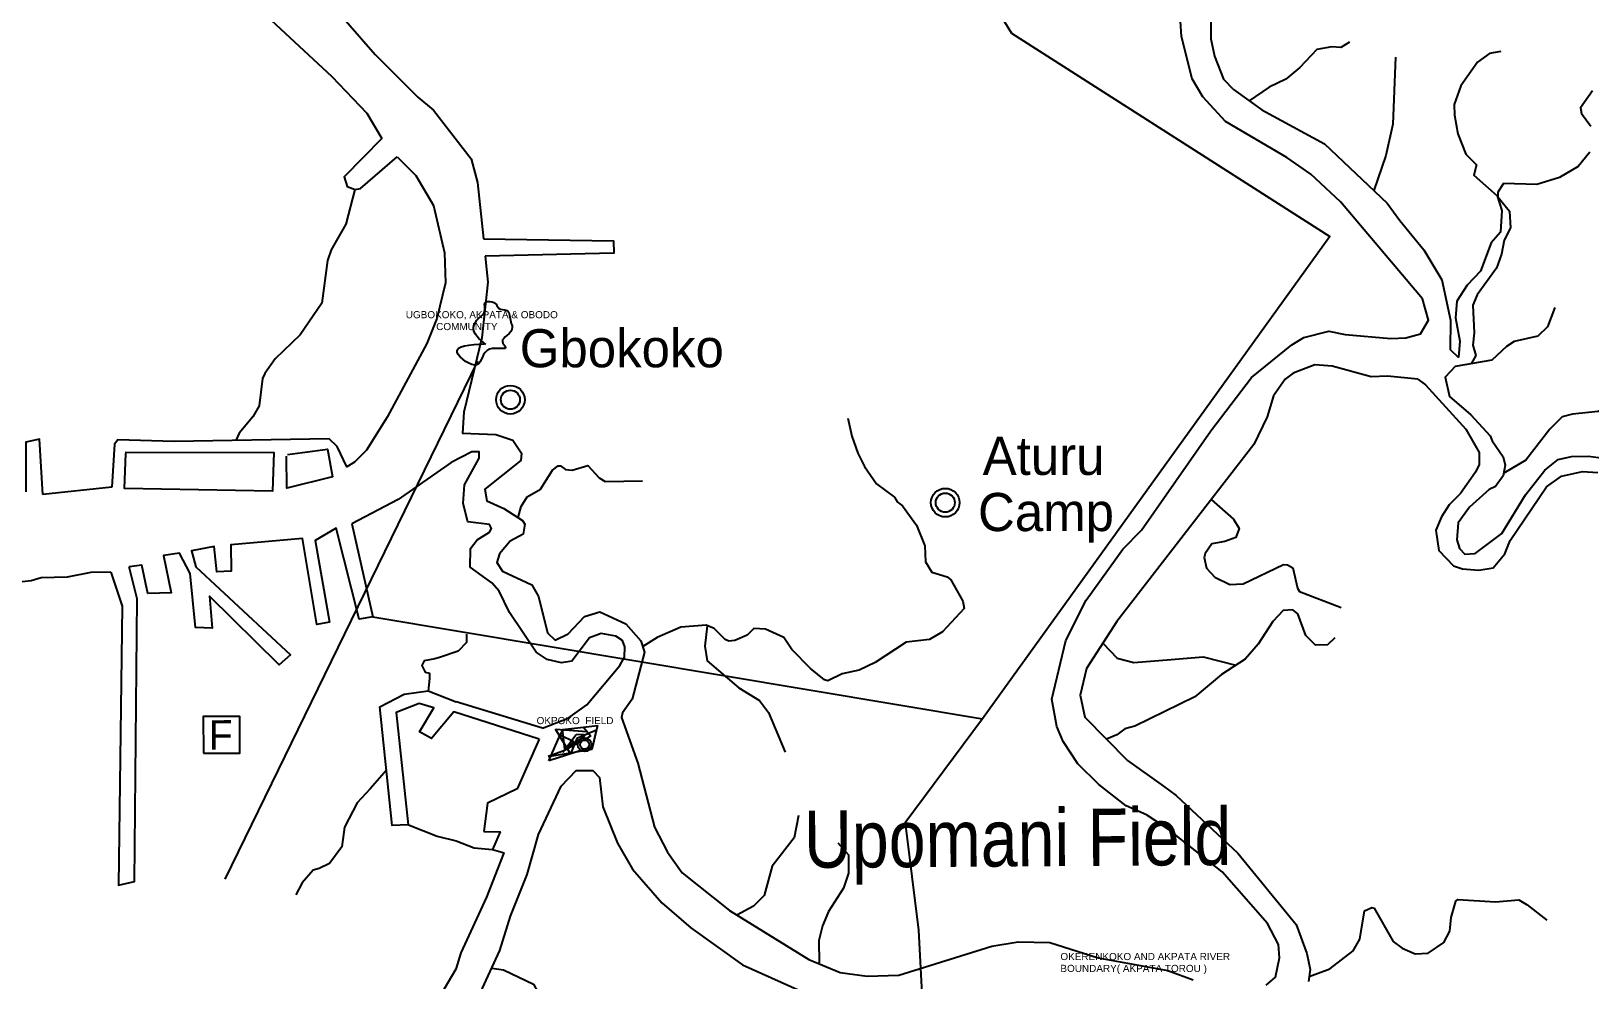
# Model space of a CAD drawing. Header units: metres. Extents: x 321186 to 621985, y 106829 to 204599.
# Drawn here: x 341099 to 349266, y 186147 to 191119 of the extents above; entities that cross this region are included whole.
import ezdxf
from ezdxf.enums import TextEntityAlignment as Align

# ---------------------------------------------------------------- set-up
doc = ezdxf.new("R2010")
doc.units = ezdxf.units.M
doc.header["$MEASUREMENT"] = 0
doc.layers.get('0').update_dxf_attribs({"linetype": 'CONTINUOUS'})
for name, color, linetype in [('11', 7, 'CONTINUOUS'), ('13', 7, 'CONTINUOUS'), ('17', 7, 'CONTINUOUS'), ('18', 7, 'CONTINUOUS'), ('62', 7, 'CONTINUOUS'), ('8', 7, 'CONTINUOUS'), ('RIG-LOC', 7, 'CONTINUOUS')]:
    doc.layers.add(name, color=color, linetype=linetype)
doc.styles.get("Standard").update_dxf_attribs({"font": 'txt', "height": 0.2})

# ---------------------------------------------------------------- blocks, each defined once
blk = doc.blocks.new('FLWSTN')
at = {"layer": '13', "color": 7, "linetype": 'Continuous'}
blk.add_lwpolyline([(-94.8, -97.3), (97.2, -95.2), (95.2, 96.8), (-96.8, 94.7), (-94.8, -97.3)], dxfattribs=at)
blk.add_text('F', height=153.6, rotation=0.61379, dxfattribs=at).set_placement((-4.1, 0), align=Align.MIDDLE)
blk = doc.blocks.new('TOWN')
at = {"layer": '11', "color": 7, "linetype": 'Continuous'}
for radius in [75, 50]:
    blk.add_circle((0, 0), radius, dxfattribs=at)
blk = doc.blocks.new('TOWNMR')
at = {"layer": '11', "color": 7, "linetype": 'Continuous'}
for radius in [75, 50]:
    blk.add_circle((1, 1), radius, dxfattribs=at)

msp = doc.modelspace()

# ---------------------------------------------------------------- linework, layer by layer
msp.add_spline([(343480.7, 189476.1), (343417.1, 189567.4), (343444.9, 189615), (343476.7, 189654.7), (343476.7, 189694.3), (343536.3, 189686.4), (343548.2, 189666.6), (343592, 189654.7), (343611.9, 189595.1), (343619.8, 189567.4), (343592, 189523.7), (343568.1, 189492), (343584, 189464.2), (343500.5, 189452.3), (343436.1, 189371.2), (343331.3, 189435.9), (343472.7, 189480.1)], degree=3)
at = {"layer": '17', "color": 151, "linetype": 'Continuous'}
msp.add_line((341520.5, 188728.8), (341158.9, 188690.3), dxfattribs=at)
msp.add_line((341520.5, 188728.8), (341158.9, 188690.3), dxfattribs=at)
for points in [[(341504.6, 192742.1), (341535, 192642.3), (341647.3, 192444.3), (341793.5, 192297.6), (341893.7, 192158.7), (342097.9, 191942.7), (342141, 191852.8), (342311.4, 191665), (342475.8, 191458.6), (342698.4, 191228.2), (342900.7, 190995.9), (343124.3, 190772.5), (343207.6, 190704.8), (343404, 190450.1), (343437.3, 190326.2), (343468.2, 190030.6)], [(341504.6, 192742.1), (341535, 192642.3), (341647.3, 192444.3), (341793.5, 192297.6), (341893.7, 192158.7), (342097.9, 191942.7), (342141, 191852.8), (342311.4, 191665), (342475.8, 191458.6), (342698.4, 191228.2), (342900.7, 190995.9), (343124.3, 190772.5), (343207.6, 190704.8), (343404, 190450.1), (343437.3, 190326.2), (343468.2, 190030.6)], [(341523, 192294.4), (341612.5, 192059), (341737.2, 191844.9), (341910.8, 191606.9), (342151.2, 191403.9), (342356.2, 191177.1), (342673.8, 190880.5), (342857, 190688.2), (342936.8, 190556.7)], [(341523, 192294.4), (341612.5, 192059), (341737.2, 191844.9), (341910.8, 191606.9), (342151.2, 191403.9), (342356.2, 191177.1), (342673.8, 190880.5), (342857, 190688.2), (342936.8, 190556.7)], [(347569.8, 186120.1), (347618.5, 186160.9), (347639.5, 186262.8), (347634.1, 186333.4), (347577.4, 186443), (347340.3, 186713), (347057.1, 186936.2), (346943.8, 187012.2), (346836.5, 187059), (346693.2, 187171.4), (346582.6, 187280.1), (346505.9, 187396.1), (346473, 187474.3), (346447.7, 187617.9), (346520.2, 187926.1), (346627.3, 188136.5), (346818.4, 188403.7), (346917, 188504.3), (347280.7, 189023.8), (347494.3, 189303.2), (347705.1, 189475.6), (347767, 189512.9), (347898.8, 189547), (347985, 189528.8), (348223.5, 189508), (348302.6, 189511.8), (348378.9, 189532.1), (348421.4, 189605.1), (348389.7, 189716.1), (347959, 190224.2), (347804.4, 190369.6), (347678.5, 190457.1), (347357.5, 190645.8), (347238.1, 190775.1), (347182.3, 190868.5), (347126.2, 191090.1), (347116.3, 191251.4)], [(347569.8, 186120.1), (347618.5, 186160.9), (347639.5, 186262.8), (347634.1, 186333.4), (347577.4, 186443), (347340.3, 186713), (347057.1, 186936.2), (346943.8, 187012.2), (346836.5, 187059), (346693.2, 187171.4), (346582.6, 187280.1), (346505.9, 187396.1), (346473, 187474.3), (346447.7, 187617.9), (346520.2, 187926.1), (346627.3, 188136.5), (346818.4, 188403.7), (346917, 188504.3), (347280.7, 189023.8), (347494.3, 189303.2), (347705.1, 189475.6), (347767, 189512.9), (347898.8, 189547), (347985, 189528.8), (348223.5, 189508), (348302.6, 189511.8), (348378.9, 189532.1), (348421.4, 189605.1), (348389.7, 189716.1), (347959, 190224.2), (347804.4, 190369.6), (347678.5, 190457.1), (347357.5, 190645.8), (347238.1, 190775.1), (347182.3, 190868.5), (347126.2, 191090.1), (347116.3, 191251.4)], [(347280, 191278.9), (347279.6, 191078.2), (347299.3, 190988.1), (347346.9, 190867), (347398.3, 190813.4), (347548.4, 190705.8), (347875.5, 190527.6), (348204.9, 190217.9), (348270.2, 190125.8), (348397, 189973.6), (348490.7, 189816.3), (348535.6, 189604.2), (348533.7, 189450.1), (348578.6, 189408.3)], [(347280, 191278.9), (347279.6, 191078.2), (347299.3, 190988.1), (347346.9, 190867), (347398.3, 190813.4), (347548.4, 190705.8), (347875.5, 190527.6), (348204.9, 190217.9), (348270.2, 190125.8), (348397, 189973.6), (348490.7, 189816.3), (348535.6, 189604.2), (348533.7, 189450.1), (348578.6, 189408.3)], [(343016.9, 190460.4), (343114.8, 190362.8), (343207.8, 190205.4), (343264.3, 189958), (343270.5, 189800.6), (343223.7, 189613.5), (343171.6, 189481.7), (342964.8, 189096.8), (342855.1, 188923), (342793.1, 188860.6), (342752.1, 188836.4), (342702.6, 188942.8), (342660.8, 188981.6), (341848.7, 188968.7), (341552.5, 188976.6), (341535.9, 188953.7), (341520.5, 188728.8)], [(343016.9, 190460.4), (343114.8, 190362.8), (343207.8, 190205.4), (343264.3, 189958), (343270.5, 189800.6), (343223.7, 189613.5), (343171.6, 189481.7), (342964.8, 189096.8), (342855.1, 188923), (342793.1, 188860.6), (342752.1, 188836.4), (342702.6, 188942.8), (342660.8, 188981.6), (341848.7, 188968.7), (341552.5, 188976.6), (341535.9, 188953.7), (341520.5, 188728.8)], [(343477.8, 189939.4), (343492, 189802.7), (343460.7, 189511.7), (343366.2, 189122.1), (343359.6, 189012.2), (343533, 189004.8), (343622.7, 188974.8), (343668.3, 188907.2), (343664.4, 188868.9), (343476.2, 188717.9), (343486.8, 188656.8), (343575.4, 188617.3), (343673.9, 188555.3), (343685.9, 188535.1), (343676.8, 188483.6), (343609.3, 188446.8), (343552.6, 188380.5), (343538.2, 188333.7), (343568.7, 188288.8), (343722.4, 188217.6), (343756.3, 188157.1), (343804.6, 187965.1), (343845, 187927.7), (343913.2, 187960.9), (343998, 188050.8), (344078.8, 188075.1), (344214.9, 188012.9), (344293.8, 187923.7), (344312.9, 187865.3), (344248.3, 187617.8), (344197.3, 187547.4), (344191.4, 187522.7), (344277.4, 187283.5), (344365.8, 186947.9), (344433.2, 186816.2), (344510.2, 186707.7), (344757.6, 186510.8), (345173.1, 186254.2), (345337.2, 186185.1), (345479.2, 186167), (345645.3, 186171.8), (346132.3, 186324.3), (346271.1, 186346.5), (346436.6, 186343), (346689.5, 186262.8), (347055.6, 186195.9), (347188.4, 186146.8)], [(343477.8, 189939.4), (343492, 189802.7), (343460.7, 189511.7), (343366.2, 189122.1), (343359.6, 189012.2), (343533, 189004.8), (343622.7, 188974.8), (343668.3, 188907.2), (343664.4, 188868.9), (343476.2, 188717.9), (343486.8, 188656.8), (343575.4, 188617.3), (343673.9, 188555.3), (343685.9, 188535.1), (343676.8, 188483.6), (343609.3, 188446.8), (343552.6, 188380.5), (343538.2, 188333.7), (343568.7, 188288.8), (343722.4, 188217.6), (343756.3, 188157.1), (343804.6, 187965.1), (343845, 187927.7), (343913.2, 187960.9), (343998, 188050.8), (344078.8, 188075.1), (344214.9, 188012.9), (344293.8, 187923.7), (344312.9, 187865.3), (344248.3, 187617.8), (344197.3, 187547.4), (344191.4, 187522.7), (344277.4, 187283.5), (344365.8, 186947.9), (344433.2, 186816.2), (344510.2, 186707.7), (344757.6, 186510.8), (345173.1, 186254.2), (345337.2, 186185.1), (345479.2, 186167), (345645.3, 186171.8), (346132.3, 186324.3), (346271.1, 186346.5), (346436.6, 186343), (346689.5, 186262.8), (347055.6, 186195.9), (347188.4, 186146.8)], [(348364.7, 189295.1), (348205.5, 189311.1), (348120, 189307.4), (347915.6, 189363.2), (347825.7, 189371), (347712.2, 189327), (347669.3, 189295.3), (347609.2, 189207.9), (347575.2, 189097.9), (347505.2, 188953.5), (346787.4, 188024.6), (346628.6, 187779.2), (346595, 187639.7), (346619.9, 187523.2), (346842.8, 187296.4), (347032.3, 187162.1), (347098.4, 187114), (347422.5, 186810.9), (347728.3, 186437.1), (347784.2, 186284.8), (347801.4, 186202.1), (347792.2, 186138.5)], [(348364.7, 189295.1), (348205.5, 189311.1), (348120, 189307.4), (347915.6, 189363.2), (347825.7, 189371), (347712.2, 189327), (347669.3, 189295.3), (347609.2, 189207.9), (347575.2, 189097.9), (347505.2, 188953.5), (346787.4, 188024.6), (346628.6, 187779.2), (346595, 187639.7), (346619.9, 187523.2), (346842.8, 187296.4), (347032.3, 187162.1), (347098.4, 187114), (347422.5, 186810.9), (347728.3, 186437.1), (347784.2, 186284.8), (347801.4, 186202.1), (347792.2, 186138.5)], [(343778.1, 187467.1), (343912.2, 187519.3), (344010, 187588.1), (344182.6, 187794.7), (344207.1, 187838.2), (344209.7, 187892.9), (344197.4, 187925.3), (344162.7, 187948.9), (344085.9, 187961.7), (344024.9, 187940.5), (343931.7, 187816.9), (343877.2, 187808.2), (343802.2, 187826.5), (343745.2, 187864.9), (343605.2, 188072.6), (343550.3, 188184.5), (343512.8, 188227.3), (343399.9, 188310.2), (343400, 188407.5), (343434.9, 188453.8), (343500.8, 188494.1), (343510.3, 188512.4), (343500.3, 188534), (343386.3, 188547), (343362.5, 188643.6), (343369.2, 188742.2), (343446.4, 188881.9), (343446.3, 188914.5), (343408.1, 188914.7), (343299.4, 188857.6), (343022.6, 188665.1), (342778.6, 188536.4)], [(343778.1, 187467.1), (343912.2, 187519.3), (344010, 187588.1), (344182.6, 187794.7), (344207.1, 187838.2), (344209.7, 187892.9), (344197.4, 187925.3), (344162.7, 187948.9), (344085.9, 187961.7), (344024.9, 187940.5), (343931.7, 187816.9), (343877.2, 187808.2), (343802.2, 187826.5), (343745.2, 187864.9), (343605.2, 188072.6), (343550.3, 188184.5), (343512.8, 188227.3), (343399.9, 188310.2), (343400, 188407.5), (343434.9, 188453.8), (343500.8, 188494.1), (343510.3, 188512.4), (343500.3, 188534), (343386.3, 188547), (343362.5, 188643.6), (343369.2, 188742.2), (343446.4, 188881.9), (343446.3, 188914.5), (343408.1, 188914.7), (343299.4, 188857.6), (343022.6, 188665.1), (342778.6, 188536.4)], [(341516.4, 188283.2), (341412, 188281.2), (341287.1, 188256.7), (341150.4, 188253.5), (341098.5, 188238.7), (340817.4, 188206.7), (340720.7, 188206.2), (340506.6, 188226.5), (340266.7, 188271.7)], [(341516.4, 188283.2), (341412, 188281.2), (341287.1, 188256.7), (341150.4, 188253.5), (341098.5, 188238.7), (340817.4, 188206.7), (340720.7, 188206.2), (340506.6, 188226.5), (340266.7, 188271.7)], [(343342, 185838.6), (343554.6, 186301.1), (343610.7, 186481.9), (343698.6, 186699.6), (343756.7, 186909.2), (343876.3, 187162.3), (343954.8, 187245.1), (344042, 187245.3), (344077.2, 187207.3), (344094.9, 187054.5), (344170.9, 186864), (344249.6, 186726.9), (344403, 186551.6), (344554.8, 186420.8), (344826.1, 186226.6), (345180.4, 186067.9)], [(343342, 185838.6), (343554.6, 186301.1), (343610.7, 186481.9), (343698.6, 186699.6), (343756.7, 186909.2), (343876.3, 187162.3), (343954.8, 187245.1), (344042, 187245.3), (344077.2, 187207.3), (344094.9, 187054.5), (344170.9, 186864), (344249.6, 186726.9), (344403, 186551.6), (344554.8, 186420.8), (344826.1, 186226.6), (345180.4, 186067.9)], [(343576.3, 186813.6), (343485.3, 186581.5), (343349.5, 186289), (343323.2, 186203.9), (343145.5, 185900.5)], [(343576.3, 186813.6), (343485.3, 186581.5), (343349.5, 186289), (343323.2, 186203.9), (343145.5, 185900.5)]]:
    msp.add_lwpolyline(points, dxfattribs=at)
at = {"layer": '18', "color": 143, "linetype": 'Continuous'}
for p, q in [((343778.1, 187467.1), (343326.4, 187604.7)), ((343778.1, 187467.1), (343326.4, 187604.7)), ((343516.8, 186830.2), (343577, 186813.4)), ((343516.8, 186830.2), (343577, 186813.4))]:
    msp.add_line(p, q, dxfattribs=at)
for points in [[(348007.3, 191061.5), (347961, 191033.6), (347914.9, 191037.3), (347835.1, 191022.4), (347747.5, 190928.1), (347674.1, 190867.7), (347586.6, 190825.2), (347481.7, 190753.6)], [(348007.3, 191061.5), (347961, 191033.6), (347914.9, 191037.3), (347835.1, 191022.4), (347747.5, 190928.1), (347674.1, 190867.7), (347586.6, 190825.2), (347481.7, 190753.6)], [(348247.2, 190982.8), (348234.1, 190630.9), (348198.2, 190466.5), (348134.9, 190283.7)], [(348247.2, 190982.8), (348234.1, 190630.9), (348198.2, 190466.5), (348134.9, 190283.7)], [(348800.3, 191012.6), (348741.1, 191001.5), (348678.2, 190956.9), (348590.6, 190832.7), (348556, 190733.6), (348557.7, 190678.4), (348575, 190580.9), (348617.4, 190473.7), (348671.8, 190417.6), (348658.3, 190365), (348780.1, 190255.2), (348805.3, 190178.4), (348799.1, 190066.3), (348749.5, 190009.2), (348692.7, 189860.8), (348622.9, 189788), (348569.5, 189703.2), (348562, 189616.6), (348585.6, 189494.3), (348578.6, 189408.3)], [(348800.3, 191012.6), (348741.1, 191001.5), (348678.2, 190956.9), (348590.6, 190832.7), (348556, 190733.6), (348557.7, 190678.4), (348575, 190580.9), (348617.4, 190473.7), (348671.8, 190417.6), (348658.3, 190365), (348780.1, 190255.2), (348805.3, 190178.4), (348799.1, 190066.3), (348749.5, 190009.2), (348692.7, 189860.8), (348622.9, 189788), (348569.5, 189703.2), (348562, 189616.6), (348585.6, 189494.3), (348578.6, 189408.3)], [(349280.8, 190806.1), (349217.5, 190717.3), (349222.7, 190686.9), (349272.3, 190620.5)], [(349280.8, 190806.1), (349217.5, 190717.3), (349222.7, 190686.9), (349272.3, 190620.5)], [(342936.8, 190556.7), (342738.9, 190354.7), (342754.4, 190305.1), (342796, 190288.3), (342824.2, 190293.6), (343016.9, 190460.4)], [(342936.8, 190556.7), (342738.9, 190354.7), (342754.4, 190305.1), (342796, 190288.3), (342824.2, 190293.6), (343016.9, 190460.4)], [(349266.5, 190484.1), (349204.9, 190409.5), (349107.2, 190351.2), (348989.5, 190315.1), (348814.8, 190320.9), (348784.9, 190275.8), (348784.2, 190251), (348844.6, 190175.3), (348851.2, 190089), (348818, 190024.1), (348802.9, 189950.8), (348777, 189876.5), (348675.9, 189736.6), (348653.4, 189682.2), (348659.9, 189538.5), (348653.3, 189474), (348668.5, 189418.9), (348643.8, 189375.8)], [(349266.5, 190484.1), (349204.9, 190409.5), (349107.2, 190351.2), (348989.5, 190315.1), (348814.8, 190320.9), (348784.9, 190275.8), (348784.2, 190251), (348844.6, 190175.3), (348851.2, 190089), (348818, 190024.1), (348802.9, 189950.8), (348777, 189876.5), (348675.9, 189736.6), (348653.4, 189682.2), (348659.9, 189538.5), (348653.3, 189474), (348668.5, 189418.9), (348643.8, 189375.8)], [(342795.4, 190288.5), (342747.3, 190108), (342670.6, 189973.1), (342652.1, 189916.5), (342622.2, 189693.6), (342507.7, 189527.9), (342377.4, 189401.8), (342322.4, 189325.1), (342311.7, 189299), (342293.5, 189155.9), (342260.6, 189098.2), (342189.1, 189012.2), (342170.4, 188973.8)], [(342795.4, 190288.5), (342747.3, 190108), (342670.6, 189973.1), (342652.1, 189916.5), (342622.2, 189693.6), (342507.7, 189527.9), (342377.4, 189401.8), (342322.4, 189325.1), (342311.7, 189299), (342293.5, 189155.9), (342260.6, 189098.2), (342189.1, 189012.2), (342170.4, 188973.8)], [(343468.2, 190030.6), (344150, 190019.9), (344152.6, 189955.2), (343477.8, 189939.4)], [(343468.2, 190030.6), (344150, 190019.9), (344152.6, 189955.2), (343477.8, 189939.4)], [(349975, 190018.7), (349846.9, 189908.1), (349694.5, 189747.9), (349651.6, 189604.5), (349598.9, 189544.1), (349492, 189479.8), (349461.1, 189429.9), (349460.1, 189398.7), (349480.8, 189352.2), (349497.9, 189333.1), (349506.5, 189289.5), (349497.5, 189243.5), (349438.7, 189188.9), (349309.2, 189126.4), (349176.2, 189111.4), (349122, 189097.6), (349056.1, 189032.3), (348931.8, 188870.3), (348815.1, 188802.9)], [(349975, 190018.7), (349846.9, 189908.1), (349694.5, 189747.9), (349651.6, 189604.5), (349598.9, 189544.1), (349492, 189479.8), (349461.1, 189429.9), (349460.1, 189398.7), (349480.8, 189352.2), (349497.9, 189333.1), (349506.5, 189289.5), (349497.5, 189243.5), (349438.7, 189188.9), (349309.2, 189126.4), (349176.2, 189111.4), (349122, 189097.6), (349056.1, 189032.3), (348931.8, 188870.3), (348815.1, 188802.9)], [(349082.8, 189670.6), (349043.8, 189569.6), (348994.1, 189521), (348869.3, 189492.4), (348829.4, 189466), (348753, 189393.9), (348561.4, 189362.2), (348507.5, 189306.1), (348531.6, 189204.9), (348642.1, 189108.8), (348744.7, 188999), (348754.5, 188971.6), (348811.4, 188887.6), (348822.1, 188843.8), (348812.6, 188788.2), (348772.3, 188733.2), (348738.1, 188716.4), (348635.6, 188623.7), (348577, 188541.9), (348569.4, 188453.4), (348584.1, 188407.8), (348611.9, 188378.1), (348666, 188382.1), (348806.1, 188486.5), (348929.1, 188688.7), (349030, 188817.7), (349100.7, 188875), (349170.2, 188890.4), (349259.5, 188891.9), (349338.2, 188880.9)], [(349082.8, 189670.6), (349043.8, 189569.6), (348994.1, 189521), (348869.3, 189492.4), (348829.4, 189466), (348753, 189393.9), (348561.4, 189362.2), (348507.5, 189306.1), (348531.6, 189204.9), (348642.1, 189108.8), (348744.7, 188999), (348754.5, 188971.6), (348811.4, 188887.6), (348822.1, 188843.8), (348812.6, 188788.2), (348772.3, 188733.2), (348738.1, 188716.4), (348635.6, 188623.7), (348577, 188541.9), (348569.4, 188453.4), (348584.1, 188407.8), (348611.9, 188378.1), (348666, 188382.1), (348806.1, 188486.5), (348929.1, 188688.7), (349030, 188817.7), (349100.7, 188875), (349170.2, 188890.4), (349259.5, 188891.9), (349338.2, 188880.9)], [(348364.7, 189295.1), (348404.8, 189265.2), (348617.4, 189032.3), (348685.9, 188911.4), (348687.1, 188847.6), (348667.8, 188807.3), (348588.1, 188696.7), (348529.3, 188636.4), (348489.3, 188573.4), (348458.6, 188503.9), (348475.9, 188397.7), (348552.4, 188317.2), (348598.6, 188301.2), (348684.1, 188295.1), (348759, 188306.2), (348821.1, 188379.9), (348848.4, 188450.3), (349039.5, 188731.4), (349118.3, 188786.2), (349227.8, 188812.1), (349307.5, 188805.4)], [(348364.7, 189295.1), (348404.8, 189265.2), (348617.4, 189032.3), (348685.9, 188911.4), (348687.1, 188847.6), (348667.8, 188807.3), (348588.1, 188696.7), (348529.3, 188636.4), (348489.3, 188573.4), (348458.6, 188503.9), (348475.9, 188397.7), (348552.4, 188317.2), (348598.6, 188301.2), (348684.1, 188295.1), (348759, 188306.2), (348821.1, 188379.9), (348848.4, 188450.3), (349039.5, 188731.4), (349118.3, 188786.2), (349227.8, 188812.1), (349307.5, 188805.4)], [(345377.8, 189090.6), (345398.8, 188996.5), (345430.9, 188907), (345466.3, 188837.2), (345528.1, 188746.6), (345621.9, 188677.3), (345637.4, 188651.5), (345665.1, 188630.7), (345737.2, 188530.8), (345782.1, 188422.2), (345785.9, 188338.1), (345818.1, 188283.5), (345899.1, 188259.8), (345918.1, 188243.3), (345981.2, 188131.9), (345987.6, 188092.8), (345874.5, 187971.9), (345805.8, 187931.7), (345683.3, 187916.8), (345520.5, 187809.6), (345437.9, 187770.6), (345349.1, 187750.6), (345273.9, 187714.1), (345256.5, 187719.7), (345183.3, 187778.7), (345085.5, 187878.9), (345042.3, 187940.6), (344947, 187984.9), (344886.2, 187989.2), (344851.1, 187953.4), (344785.5, 187925.4), (344755.4, 187922.5), (344735, 187930.5), (344677.3, 187988.3), (344635.3, 188005.7), (344502.8, 187995.4), (344379.8, 187941.6), (344303.4, 187894.4)], [(345377.8, 189090.6), (345398.8, 188996.5), (345430.9, 188907), (345466.3, 188837.2), (345528.1, 188746.6), (345621.9, 188677.3), (345637.4, 188651.5), (345665.1, 188630.7), (345737.2, 188530.8), (345782.1, 188422.2), (345785.9, 188338.1), (345818.1, 188283.5), (345899.1, 188259.8), (345918.1, 188243.3), (345981.2, 188131.9), (345987.6, 188092.8), (345874.5, 187971.9), (345805.8, 187931.7), (345683.3, 187916.8), (345520.5, 187809.6), (345437.9, 187770.6), (345349.1, 187750.6), (345273.9, 187714.1), (345256.5, 187719.7), (345183.3, 187778.7), (345085.5, 187878.9), (345042.3, 187940.6), (344947, 187984.9), (344886.2, 187989.2), (344851.1, 187953.4), (344785.5, 187925.4), (344755.4, 187922.5), (344735, 187930.5), (344677.3, 187988.3), (344635.3, 188005.7), (344502.8, 187995.4), (344379.8, 187941.6), (344303.4, 187894.4)], [(341158.9, 188690.3), (341142.2, 188980.1), (341070.2, 188964.4), (341071.3, 188704.8)], [(341158.9, 188690.3), (341142.2, 188980.1), (341070.2, 188964.4), (341071.3, 188704.8)], [(342441.4, 188899.9), (342651.8, 188928.2), (342678.1, 188782.9), (342438.4, 188723.8), (342437.2, 188892.2)], [(342441.4, 188899.9), (342651.8, 188928.2), (342678.1, 188782.9), (342438.4, 188723.8), (342437.2, 188892.2)], [(341590.6, 188913.1), (342369.7, 188910.9), (342362.7, 188708), (341587.7, 188721.7), (341594.8, 188905.5)], [(341590.6, 188913.1), (342369.7, 188910.9), (342362.7, 188708), (341587.7, 188721.7), (341594.8, 188905.5)], [(343650.6, 188570), (343666.9, 188628.3), (343697.6, 188678.8), (343768.5, 188719), (343829.7, 188818.8), (343859.5, 188841.2), (343872.8, 188840.4), (343897.9, 188822.1), (343933.4, 188817.4), (344015, 188842.8), (344074.6, 188778.9), (344106.4, 188758), (344303, 188761.9)], [(343650.6, 188570), (343666.9, 188628.3), (343697.6, 188678.8), (343768.5, 188719), (343829.7, 188818.8), (343859.5, 188841.2), (343872.8, 188840.4), (343897.9, 188822.1), (343933.4, 188817.4), (344015, 188842.8), (344074.6, 188778.9), (344106.4, 188758), (344303, 188761.9)], [(347282.4, 188665.2), (347398.3, 188561.1), (347428.9, 188512.3), (347412.1, 188465.3), (347354.5, 188443.8), (347285.6, 188432.1), (347251.3, 188381.9), (347246.2, 188360.2), (347257.1, 188304.7), (347300.5, 188256.8), (347379.7, 188218.6), (347449.3, 188221.8), (347661.2, 188323.6), (347682.4, 188322.9), (347710.4, 188306.5), (347733.9, 188200), (347744.4, 188181.6), (347963.9, 188098.2)], [(347282.4, 188665.2), (347398.3, 188561.1), (347428.9, 188512.3), (347412.1, 188465.3), (347354.5, 188443.8), (347285.6, 188432.1), (347251.3, 188381.9), (347246.2, 188360.2), (347257.1, 188304.7), (347300.5, 188256.8), (347379.7, 188218.6), (347449.3, 188221.8), (347661.2, 188323.6), (347682.4, 188322.9), (347710.4, 188306.5), (347733.9, 188200), (347744.4, 188181.6), (347963.9, 188098.2)], [(342778.6, 188536.4), (342889.5, 188049.5), (342818, 188037.5), (342696.8, 188515.1), (342587.7, 188449.3), (342662.3, 188021.1), (342595, 188009.1), (342520.3, 188460.3), (342145.7, 188427.1), (342146.6, 188289.3), (342070.8, 188284.9), (342057.3, 188418.8), (341939.5, 188395), (341961.2, 188311), (342457.1, 187851.3), (342398.5, 187797.3), (342033.8, 188158.4), (342047.6, 187990), (341959.2, 187993.3), (341931.9, 188276.3), (341876.4, 188383.1), (341792.3, 188371), (341831.5, 188176.1), (341709.4, 188171.4), (341678.9, 188320.5), (341611.6, 188312.4)], [(342778.6, 188536.4), (342889.5, 188049.5), (342818, 188037.5), (342696.8, 188515.1), (342587.7, 188449.3), (342662.3, 188021.1), (342595, 188009.1), (342520.3, 188460.3), (342145.7, 188427.1), (342146.6, 188289.3), (342070.8, 188284.9), (342057.3, 188418.8), (341939.5, 188395), (341961.2, 188311), (342457.1, 187851.3), (342398.5, 187797.3), (342033.8, 188158.4), (342047.6, 187990), (341959.2, 187993.3), (341931.9, 188276.3), (341876.4, 188383.1), (341792.3, 188371), (341831.5, 188176.1), (341709.4, 188171.4), (341678.9, 188320.5), (341611.6, 188312.4)], [(341516.4, 188283.2), (341575.1, 188105.4), (341555.8, 186643.2), (341639.9, 186662.9), (341654.9, 188144.2), (341611.6, 188312.4)], [(341516.4, 188283.2), (341575.1, 188105.4), (341555.8, 186643.2), (341639.9, 186662.9), (341654.9, 188144.2), (341611.6, 188312.4)], [(347930.9, 187940.2), (347891.6, 187903.8), (347829.1, 187900.7), (347778.9, 187952.6), (347736.2, 188065.2), (347709.5, 188086.2), (347659.1, 188082.6), (347605.1, 188026.1), (347527.9, 187906.6), (347460.4, 187828.7), (347335.7, 187747.2), (347196.3, 187629.8), (346881.3, 187477.1), (346830.5, 187462.2), (346787.3, 187432), (346733.2, 187407.9)], [(347930.9, 187940.2), (347891.6, 187903.8), (347829.1, 187900.7), (347778.9, 187952.6), (347736.2, 188065.2), (347709.5, 188086.2), (347659.1, 188082.6), (347605.1, 188026.1), (347527.9, 187906.6), (347460.4, 187828.7), (347335.7, 187747.2), (347196.3, 187629.8), (346881.3, 187477.1), (346830.5, 187462.2), (346787.3, 187432), (346733.2, 187407.9)], [(343380.4, 187958.1), (343380.7, 187914.5), (343336.5, 187870.5), (343244.1, 187838.7), (343213.3, 187829.2), (343158.6, 187819.4), (343145, 187794.4), (343162.4, 187760.2), (343186.4, 187754.2), (343186.6, 187726.1), (343179.8, 187660.6)], [(343380.4, 187958.1), (343380.7, 187914.5), (343336.5, 187870.5), (343244.1, 187838.7), (343213.3, 187829.2), (343158.6, 187819.4), (343145, 187794.4), (343162.4, 187760.2), (343186.4, 187754.2), (343186.6, 187726.1), (343179.8, 187660.6)], [(344641.8, 188003), (344628.3, 187896.3), (344640.4, 187819.1), (344806.6, 187677.1), (344915, 187611.1), (344961.8, 187548.2), (345048.9, 187340.4)], [(344641.8, 188003), (344628.3, 187896.3), (344640.4, 187819.1), (344806.6, 187677.1), (344915, 187611.1), (344961.8, 187548.2), (345048.9, 187340.4)], [(346713.8, 187910.9), (346789.1, 187832.8), (346876.3, 187810.8), (347072.8, 187825.7), (347239.4, 187840.5), (347411.6, 187796.8)], [(346713.8, 187910.9), (346789.1, 187832.8), (346876.3, 187810.8), (347072.8, 187825.7), (347239.4, 187840.5), (347411.6, 187796.8)], [(343074, 186959.9), (342989.8, 186955.5), (342926.5, 187578.9), (343052.4, 187644.9), (343178.6, 187661.1), (343326.4, 187604.7)], [(343074, 186959.9), (342989.8, 186955.5), (342926.5, 187578.9), (343052.4, 187644.9), (343178.6, 187661.1), (343326.4, 187604.7)], [(343761.5, 187408.7), (343314.1, 187551), (343197.2, 187412.4), (343133.8, 187446.4), (343208.7, 187573.2), (343132.7, 187595.7), (343010.9, 187548.9), (343074, 186959.9), (343076.1, 186959.3)], [(343761.5, 187408.7), (343314.1, 187551), (343197.2, 187412.4), (343133.8, 187446.4), (343208.7, 187573.2), (343132.7, 187595.7), (343010.9, 187548.9), (343074, 186959.9), (343076.1, 186959.3)], [(343761.5, 187408.7), (343645.4, 187147.6), (343490.1, 187073.8), (343470.1, 186924.4)], [(343761.5, 187408.7), (343645.4, 187147.6), (343490.1, 187073.8), (343470.1, 186924.4)], [(342960.3, 187245.4), (342875.4, 187147.9), (342807.4, 187075.8), (342739.7, 186947.5), (342726.7, 186844.5), (342662.2, 186756.8), (342607.5, 186731.5), (342576.7, 186721.9), (342518.9, 186656.1), (342485, 186593.5)], [(342960.3, 187245.4), (342875.4, 187147.9), (342807.4, 187075.8), (342739.7, 186947.5), (342726.7, 186844.5), (342662.2, 186756.8), (342607.5, 186731.5), (342576.7, 186721.9), (342518.9, 186656.1), (342485, 186593.5)], [(343076.1, 186959.3), (343226.9, 186901), (343326.4, 186876.7), (343419.3, 186840), (343516.8, 186830.2)], [(343076.1, 186959.3), (343226.9, 186901), (343326.4, 186876.7), (343419.3, 186840), (343516.8, 186830.2)], [(345119.4, 187008.4), (345097.4, 186892.2), (344981.2, 186743.1), (344940.4, 186589.3), (344883.7, 186533.7), (344796.8, 186486.6)], [(345119.4, 187008.4), (345097.4, 186892.2), (344981.2, 186743.1), (344940.4, 186589.3), (344883.7, 186533.7), (344796.8, 186486.6)], [(343470.1, 186924.4), (343556.5, 186922.4), (343516.8, 186830.2)], [(343470.1, 186924.4), (343556.5, 186922.4), (343516.8, 186830.2)], [(345325, 186864.9), (345381.5, 186802), (345382.2, 186707.3), (345354.7, 186628.4), (345276.4, 186505.3), (345244.6, 186429.6), (345226.9, 186354), (345227.2, 186235.7)], [(345325, 186864.9), (345381.5, 186802), (345382.2, 186707.3), (345354.7, 186628.4), (345276.4, 186505.3), (345244.6, 186429.6), (345226.9, 186354), (345227.2, 186235.7)], [(347796.1, 186165.6), (347903.8, 186205.8), (348025.7, 186298.9), (348060.3, 186361), (348085.6, 186508.8), (348123.7, 186526.1), (348136.1, 186523.4), (348235.4, 186347.5), (348283.8, 186313.8), (348351.6, 186283.1), (348419.5, 186287.9), (348501.1, 186342.4), (348533.2, 186402.1), (348539.2, 186474.9), (348563.7, 186559.3), (348574.6, 186569.3), (348772.1, 186556.2), (348894.2, 186566.4), (348938.4, 186540.7), (349041.1, 186460)], [(347796.1, 186165.6), (347903.8, 186205.8), (348025.7, 186298.9), (348060.3, 186361), (348085.6, 186508.8), (348123.7, 186526.1), (348136.1, 186523.4), (348235.4, 186347.5), (348283.8, 186313.8), (348351.6, 186283.1), (348419.5, 186287.9), (348501.1, 186342.4), (348533.2, 186402.1), (348539.2, 186474.9), (348563.7, 186559.3), (348574.6, 186569.3), (348772.1, 186556.2), (348894.2, 186566.4), (348938.4, 186540.7), (349041.1, 186460)], [(343512.3, 186209), (343573.2, 186199.4), (343730.7, 186125.2), (343754.5, 186083.7), (343807.4, 186054.2), (343859.6, 186063.1)], [(343512.3, 186209), (343573.2, 186199.4), (343730.7, 186125.2), (343754.5, 186083.7), (343807.4, 186054.2), (343859.6, 186063.1)]]:
    msp.add_lwpolyline(points, dxfattribs=at)
at = {"layer": '8', "color": 1, "linetype": 'Continuous'}
msp.add_line((342889.5, 188049.5), (346083.8, 187515.9), dxfattribs=at)
msp.add_line((342889.5, 188049.5), (346083.8, 187515.9), dxfattribs=at)
msp.add_lwpolyline([(344713.7, 193570.9), (346235.9, 191107.5), (347903.3, 190042.9), (346083.8, 187515.9), (345678.2, 186970), (345748.5, 186407.3), (345863.1, 184222.6), (346130.9, 183706.9)], dxfattribs=at)
msp.add_lwpolyline([(344713.7, 193570.9), (346235.9, 191107.5), (347903.3, 190042.9), (346083.8, 187515.9), (345678.2, 186970), (345748.5, 186407.3), (345863.1, 184222.6), (346130.9, 183706.9)], dxfattribs=at)
at = {"layer": 'RIG-LOC', "color": 3}
for p, q in [((343438, 189390), (342113.8, 186674.7)), ((343925.6, 187331.3), (343846.1, 187461.5)), ((343846.1, 187461.5), (344012, 187448.5)), ((343871, 187431), (343888.2, 187459.6)), ((343883.4, 187459), (343992.1, 187471.9)), ((343895.6, 187355.4), (343883.4, 187459)), ((343888.2, 187459.6), (344066.5, 187480.6)), ((344060.7, 187456.2), (343957.2, 187411.7)), ((343992.1, 187471.9), (344032, 187425.1)), ((344037.7, 187356.2), (344060.7, 187456.2)), ((344066.5, 187480.6), (344039.6, 187367.7)), ((343811.6, 187295), (343871, 187431)), ((344039.6, 187367.7), (343811.6, 187295)), ((343871, 187431), (343941.9, 187396.4)), ((343884.4, 187340.9), (343955.3, 187432.8)), ((343941.9, 187396.4), (343884.4, 187340.9)), ((344032, 187425.1), (343890.3, 187346.7)), ((343995.6, 187421.3), (343895.6, 187355.4)), ((343957.2, 187411.7), (343925.6, 187331.3)), ((343955.3, 187432.8), (343991.7, 187434.7)), ((343991.7, 187434.7), (343995.6, 187421.3)), ((343890.3, 187346.7), (343807.7, 187317.9)), ((343807.7, 187317.9), (343965.7, 187344.1)), ((343965.7, 187344.1), (344037.7, 187356.2))]:
    msp.add_line(p, q, dxfattribs=at)

# ---------------------------------------------------------------- block references
at = {"layer": '11', "color": 7, "linetype": 'Continuous'}
msp.add_blockref('TOWN', (343609.9, 189187.5), dxfattribs=at)
msp.add_blockref('TOWN', (343609.9, 189187.5), dxfattribs=at)
for rotation in [359.9997331953187, 359.9997331949018]:
    msp.add_blockref('TOWN', (345888.7, 188648), dxfattribs=dict(at, rotation=rotation))
at = {"layer": '11', "color": 7, "linetype": 'Continuous', "xscale": 0.4799999999813735, "yscale": 0.4800000000104774, "zscale": 0.4800000000000001}
msp.add_blockref('TOWNMR', (343998.5, 187379), dxfattribs=at)
msp.add_blockref('TOWNMR', (343998.5, 187379), dxfattribs=at)
at = {"layer": '13', "color": 7, "linetype": 'Continuous'}
for rotation in [359.602724892153, 359.6027248925699]:
    msp.add_blockref('FLWSTN', (342096.4, 187431.3), dxfattribs=dict(at, rotation=rotation))

# ---------------------------------------------------------------- texts
at = {"char_height": 37.325, "width": 5525.486, "attachment_point": 1, "rotation": 359.99255}
for s, insert in [('{\\fArial|b0|i0|c0|p34;UGBOKOKO, AKPATA & OBODO\\P           COMMUNITY}', (343061.6, 189651.8)), ('{\\fArial|b0|i0|c0|p34;OKPOKO  FIELD}', (343747.3, 187524.7)), ('{\\fArial|b0|i0|c0|p34;OKERENKOKO AND AKPATA RIVER\\PBOUNDARY( AKPATA TOROU )}', (346492, 186288.3))]:
    msp.add_mtext(s, dxfattribs=dict(at, insert=insert))
at = {"layer": '11', "color": 7, "linetype": 'Continuous'}
for s, p in [('Gbokoko', (343658.9, 189457.2)), ('Gbokoko', (343658.9, 189457.2)), ('Aturu', (346084.7, 188893.2)), ('Aturu', (346084.7, 188893.2)), ('Camp', (346060.2, 188598.9)), ('Camp', (346060.2, 188598.9))]:
    msp.add_text(s, height=199.81, dxfattribs=at).set_placement(p, align=Align.MIDDLE_LEFT)
at = {"layer": '62', "color": 7, "linetype": 'Continuous', "width": 0.866664}
msp.add_text('Upomani Field', height=299.65, rotation=0.39681, dxfattribs=at).set_placement((346268, 186854.5), align=Align.MIDDLE)
msp.add_text('Upomani Field', height=299.65, rotation=0.39681, dxfattribs=at).set_placement((346268, 186854.5), align=Align.MIDDLE)

doc.saveas('drawing.dxf')
